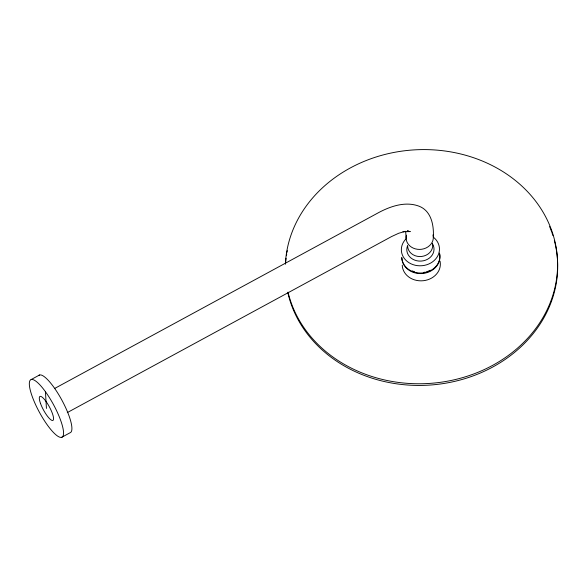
<?xml version="1.0" encoding="UTF-8"?>
<svg xmlns="http://www.w3.org/2000/svg" width="587" height="587" viewBox="0 0 587 587"><rect width="100%" height="100%" fill="white"/><g stroke="black" fill="none" stroke-linecap="round" stroke-linejoin="round"><path stroke-width="0.88" d="M31.14 379.554L39.498 375.02M54.562 388.521L379.195 212.303C391.155 206.022 405.808 201.158 419.081 206.213C431.423 210.982 433.991 225.489 433.323 237.185M67.292 412.588L391.558 236.568L398.683 233.266L405.213 231.373L402.953 231.711L410.298 231.594L407.4 231.021L409.117 231.594L407.76 230.852M61.73 437.293A32.696 8.013 61.5 0 0 45.441 391.712A32.696 8.013 61.5 0 0 32.138 396.269A32.696 8.013 61.5 0 0 61.73 437.293L70.088 432.751A32.696 8.013 61.5 0 0 61.459 399.373A32.696 8.013 61.5 0 0 38.625 375.607M405.69 231.322L406.101 238.234M45.441 391.712L46.439 408.42M440.045 261.164A19.07 16.385 -3.4 0 1 423.3 280.718A19.07 16.385 -3.4 0 1 402.242 265.177M439.406 253.085A19.07 16.385 -3.4 0 1 423.366 273.417A19.07 16.385 -3.4 0 1 401.816 257.935M430.264 270.225A17.97 15.438 -3.4 0 1 426.72 271.722M425.23 272.126A17.97 15.438 -3.4 0 1 423.689 272.419M414.437 271.73A17.97 15.438 -3.4 0 1 412.301 270.915M439.582 253.364A19.07 16.385 -3.4 0 1 422.838 272.918A19.07 16.385 -3.4 0 1 401.779 257.377M433.522 237.309A19.07 16.385 -3.4 0 1 434.241 260.474A19.07 16.385 -3.4 0 1 407.29 261.501A19.07 16.385 -3.4 0 1 406.571 238.344M432.45 243.766A13.626 11.703 -3.4 0 1 421.217 261.083A13.626 11.703 -3.4 0 1 407.694 245.417M554.326 240.406A136.228 117.018 -3.4 0 1 449.701 382.445A136.228 117.018 -3.4 0 1 287.916 292.972M285.678 262.506A136.228 117.018 -3.4 0 1 286.104 258.258M286.449 255.719A136.228 117.018 -3.4 0 1 286.713 254.024M286.999 252.337A136.228 117.018 -3.4 0 1 287.322 250.649M549.601 226.597A136.228 117.018 -3.4 0 1 551.795 232.217M552.073 233.032A136.228 117.018 -3.4 0 1 552.888 235.475M285.37 264.238A136.228 117.018 -3.4 0 1 484.613 161.99A136.228 117.018 -3.4 0 1 503.264 358.98A136.228 117.018 -3.4 0 1 288.012 292.135M432.406 243.216A12.532 10.764 -3.4 0 1 421.752 256.446A12.532 10.764 -3.4 0 1 407.672 246.269M432.993 234.91A13.626 11.703 -3.4 0 1 419.632 249.416A13.626 11.703 -3.4 0 1 406.468 235.189M40.474 403.357A13.626 3.339 61.5 0 0 52.808 420.453A13.626 3.339 61.5 0 0 46.021 401.457A13.626 3.339 61.5 0 0 40.474 403.357"/></g></svg>
